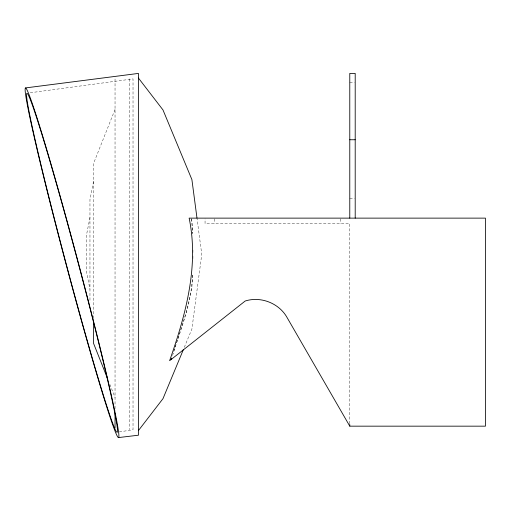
<?xml version="1.0" encoding="UTF-8"?>
<svg xmlns="http://www.w3.org/2000/svg" width="511" height="511" viewBox="0 0 511 511"><rect width="100%" height="100%" fill="white"/><g stroke="black" fill="none" stroke-linecap="round" stroke-linejoin="round"><path stroke-width="0.38" stroke-dasharray="2.56 1.92" d="M192.903 252.6L192.928 249.521M192.5 275.167C191.734 302.154 181.456 327.794 173.069 353.127M192.462 275.059L191.9 287.719L186.247 312.31L172.15 356.729M93.545 181.501L89.962 199.52L89.962 302.116M89.962 217.539L86.385 235.552L86.385 271.277L89.962 289.296M115.039 109.431L93.545 163.482L93.545 318.264M184.292 347.352L191.9 329.027L201.762 254.306L197.093 218.912M119.274 431.936L133.026 429.732L133.026 78.886L29.312 92.887M349.78 82.456L354.43 82.456M349.78 198.23L354.43 198.23M109.878 384.432L115.039 397.398M191.427 218.817L191.97 221.787L192.462 233.559M191.286 218.791L191.9 222.093L192.5 233.444M192.903 256.011L192.928 259.09M349.78 423.766L349.78 223.556L205.058 223.556L205.058 218.9M340.345 218.9L340.345 223.556M214.492 218.9L214.492 223.556M129.404 78.886L129.404 429.732M115.039 79.007L115.039 410.691"/><path stroke-width="0.77" d="M171.102 359.54L171.626 358.134M183.379 349.55L162.99 398.657L138.449 430.549M25.55 87.918L138.449 73.412L138.449 435.206L118.386 437.588A180.894 6.113 75.1 0 1 43.467 176.027A180.894 6.113 75.1 0 1 54.051 174.641A180.894 6.113 75.1 0 1 118.386 437.588M349.78 139.746L355.202 139.746M349.78 426.161L485.45 426.161L485.45 218.127L189.134 218.127C199.22 266.346 185.474 315.376 169.614 360.715L245.184 301.017C260.393 296.182 278.137 302.825 286.441 316.45L349.78 426.161L349.78 424.564M138.449 78.062L162.99 109.954L191.9 179.585L196.99 218.127M107.585 378.664L93.545 343.347L93.545 321.055M355.202 218.127L355.202 73.412L349.78 73.412L349.78 218.127M115.039 413.578L115.039 427.828M44.329 178.646A175.42 5.928 75.1 0 0 116.981 432.3A175.42 5.928 75.1 0 0 54.594 177.311A175.42 5.928 75.1 0 0 44.329 178.646"/></g></svg>
